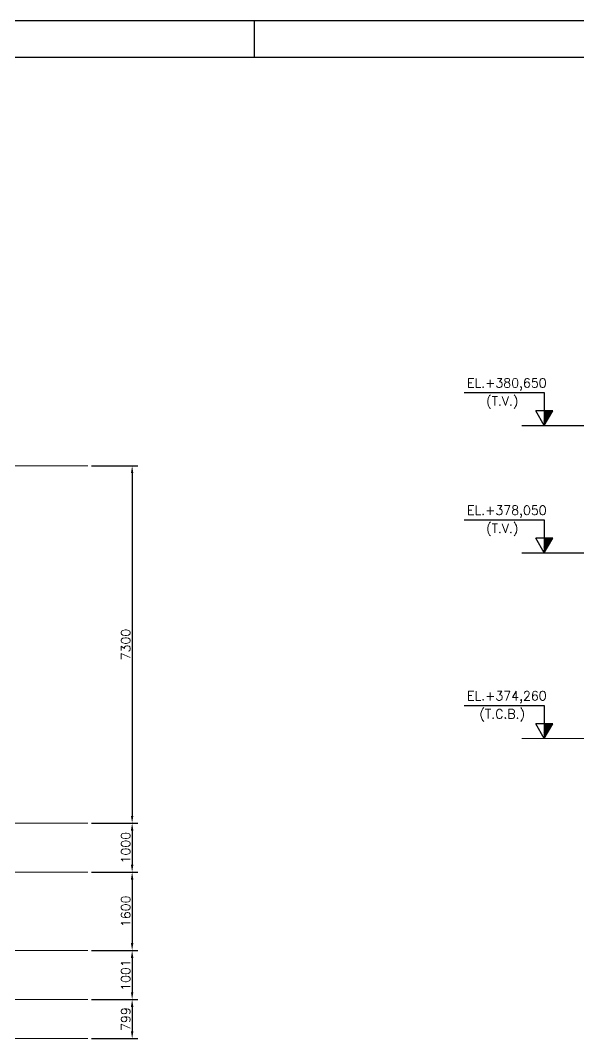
# Model space of a CAD drawing. Header units: metres. Extents: x 0 to 63075, y 0 to 44550.
# Drawn here: x 20764 to 32160, y 23753 to 44550 of the extents above; entities that cross this region are included whole.
import ezdxf
from ezdxf.enums import TextEntityAlignment as Align

# ---------------------------------------------------------------- set-up
doc = ezdxf.new("R2010")
doc.units = ezdxf.units.M
doc.header["$LTSCALE"] = 75
doc.linetypes.add('CENTER2', pattern=[28.575, 19.05, -3.175, 3.175, -3.175])
doc.linetypes.add('CENTERX2', pattern=[101.6, 63.5, -12.7, 12.7, -12.7])
for name, color, linetype in [('FRL2', 2, 'Continuous'), ('FRL6', 6, 'Continuous'), ('FRL7', 7, 'Continuous'), ('FRR120', 5, 'Continuous'), ('FRR140', 5, 'Continuous'), ('FRR175', 1, 'Continuous'), ('FRR80', 3, 'Continuous'), ('GSB', 7, 'Continuous'), ('SC1', 7, 'CENTER2'), ('SDM', 7, 'Continuous')]:
    doc.layers.add(name, color=color, linetype=linetype)
doc.styles.add('R100', font='simplex.shx', dxfattribs={"height": 2.5})
doc.styles.add('R120', font='simplex.shx', dxfattribs={"height": 3})
doc.styles.add('R140', font='simplex.shx', dxfattribs={"height": 3.5})
doc.styles.add('R80', font='simplex.shx', dxfattribs={"height": 2})
doc.styles.add('ROMANS', font='ROMANS.SHX')
doc.dimstyles.new('75___1-75', dxfattribs={"dimscale": 75, "dimtxt": 2.5, "dimasz": 2, "dimexe": 1.5, "dimexo": 1, "dimgap": 0.5, "dimtad": 1, "dimdec": 0, "dimzin": 12, "dimtxsty": 'ROMANS', "dimcen": 0, "dimclrd": 256, "dimclre": 256, "dimclrt": 3, "dimazin": 3, "dimtfac": 1, "dimtdec": 0, "dimtmove": 0, "dimatfit": 0, "dimfxl": 1, "dimlwd": -1, "dimlwe": -1, "dimarcsym": 0})

# ---------------------------------------------------------------- blocks, each defined once
blk = doc.blocks.new('A1')
at = {"layer": 'FRL2'}
blk.add_line((340.5, 594), (340.5, 584), dxfattribs=at)
at = {"layer": 'FRL6', "linetype": 'Continuous'}
blk.add_line((25, 584), (831, 584), dxfattribs=at)
at = {"layer": 'FRL7', "linetype": 'Continuous'}
blk.add_line((0, 594), (841, 594), dxfattribs=at)
at = {"layer": 'FRR120', "style": 'R120'}
for tag, p in [('FASE_DO_PROJETO', (659, 46.29)), ('ÁREA_E/OU_SUBÁREA', (659, 40.79)), ('TÍTULO_DO_DESENHO', (659, 35.29)), ('SUBTÍTULO_1_DO_DESENHO', (659, 29.79)), ('SUBTÍTULO_2_DO_DESENHO', (659, 24.29))]:
    blk.add_attdef(tag, p, '', height=3, dxfattribs=at)
at = {"layer": 'FRR140', "style": 'R140', "width": 0.91}
for tag, p in [('NÚMERO_DA_CONTRATADA', (687.72, 12.6)), ('NUMERO_VALE', (752.89, 12.6))]:
    blk.add_attdef(tag, p, '', height=3.5, dxfattribs=at)
for tag, p in [('REVISÃO', (823.5, 14.68)), ('ESCALA', (671, 14.35))]:
    blk.add_attdef(tag, text='', height=3.5, dxfattribs=at).set_placement(p, align=Align.MIDDLE)
at = {"layer": 'FRR175', "style": 'R120'}
for tag, p in [('CLASSIFICAÇÃO', (811.83, 67.73)), ('PROJETO', (716.31, 53.59)), ('N_PROJ_SE', (793.5, 53.59)), ('N_CONTRATO', (796.97, 47.3))]:
    blk.add_attdef(tag, text='', height=3, dxfattribs=at).set_placement(p, align=Align.MIDDLE_CENTER)
at = {"layer": 'FRR80', "style": 'R80'}
for tag, p in [('8A_REV', (476, 77.07)), ('EMIS.', (486, 77.07)), ('PROJ.', (585, 77.07)), ('DES.', (597, 77.07)), ('VER.', (609, 77.07)), ('APR.', (621, 77.07)), ('AUT.', (633.01, 77.07)), ('7A_REV', (476, 71.37)), ('EMIS.', (486, 71.37)), ('PROJ.', (585, 71.37)), ('DES.', (597, 71.37)), ('VER.', (609, 71.37)), ('APR.', (621, 71.37)), ('AUT.', (633.01, 71.37)), ('6A_REV', (476, 65.67)), ('EMIS.', (486, 65.67)), ('PROJ.', (585, 65.67)), ('DES.', (597, 65.67)), ('VER.', (609, 65.67)), ('APR.', (621, 65.67)), ('AUT.', (633.01, 65.67)), ('5A_REV', (476, 59.97)), ('EMIS.', (486, 59.97)), ('PROJ.', (585, 59.97)), ('DES.', (597, 59.97)), ('VER.', (609, 59.97)), ('APR.', (621, 59.97)), ('AUT.', (633.01, 59.97)), ('4A_REV', (476, 54.27)), ('EMIS.', (486, 54.27)), ('PROJ.', (585, 54.27)), ('DES.', (597, 54.27)), ('VER.', (609, 54.27)), ('APR.', (621, 54.27)), ('AUT.', (633.01, 54.27)), ('3A_REV', (476, 48.57)), ('EMIS.', (486, 48.57)), ('PROJ.', (585, 48.57)), ('DES.', (597, 48.57)), ('VER.', (609, 48.57)), ('APR.', (621, 48.57)), ('AUT.', (633.01, 48.57)), ('2A_REV', (476, 42.87)), ('EMIS.', (486, 42.87)), ('PROJ.', (585, 42.87)), ('DES.', (597, 42.87)), ('VER.', (609, 42.87)), ('APR.', (621, 42.87)), ('AUT.', (633.01, 42.87)), ('1a_REV', (476, 37.17)), ('EMIS.', (486, 37.17)), ('PROJ.', (585, 37.17)), ('DES.', (597, 37.17)), ('VER.', (609, 37.17)), ('APR.', (621, 37.17)), ('AUT.', (633.01, 37.17))]:
    blk.add_attdef(tag, text='', height=2, dxfattribs=at).set_placement(p, align=Align.MIDDLE)
for p in [(492.61, 76.08), (492.61, 70.38), (492.61, 64.68), (492.61, 58.98), (492.61, 53.28), (492.61, 47.58), (492.61, 41.88), (492.61, 36.18)]:
    blk.add_attdef('DESCRIÇÃO_DA_REVISÃO', p, '', height=2, dxfattribs=at)
at = {"layer": 'FRR80', "style": 'R80', "width": 0.85}
for p in [(648, 77.07), (648, 71.37), (648, 65.67), (648, 59.97), (648, 54.27), (648, 48.57), (648, 42.87), (648, 37.17)]:
    blk.add_attdef('DATA', text='', height=2, dxfattribs=at).set_placement(p, align=Align.MIDDLE)
blk = doc.blocks.new('*D21')
at = {"layer": 'Defpoints', "color": 0, "transparency": 16777216}
for p in [(22144, 35452), (22144, 28153), (23046, 28153)]:
    blk.add_point(p, dxfattribs=at)
at = {"layer": 'SDM', "transparency": 16777216}
for p, q in [((22219, 35452), (23159, 35452)), ((23046, 35302), (23046, 28303)), ((22219, 28153), (23159, 28153))]:
    blk.add_line(p, q, dxfattribs=at)
for points in [[(23021, 35302), (23071, 35302), (23046, 35452)], [(23021, 28303), (23071, 28303), (23046, 28153)]]:
    blk.add_solid(points, dxfattribs=at)
at = {"layer": 'SDM', "color": 3, "transparency": 16777216, "insert": (22915, 31802), "char_height": 187.5, "attachment_point": 5, "rotation": 90, "style": 'ROMANS'}
blk.add_mtext('7300', dxfattribs=at)
blk = doc.blocks.new('*D22')
at = {"layer": 'Defpoints', "color": 0, "transparency": 16777216}
for p in [(22144, 28153), (22144, 27153), (23046, 27153)]:
    blk.add_point(p, dxfattribs=at)
at = {"layer": 'SDM', "transparency": 16777216}
for p, q in [((22219, 28153), (23159, 28153)), ((23046, 28003), (23046, 27303)), ((22219, 27153), (23159, 27153))]:
    blk.add_line(p, q, dxfattribs=at)
for points in [[(23021, 28003), (23071, 28003), (23046, 28153)], [(23021, 27303), (23071, 27303), (23046, 27153)]]:
    blk.add_solid(points, dxfattribs=at)
at = {"layer": 'SDM', "color": 3, "transparency": 16777216, "insert": (22915, 27653), "char_height": 187.5, "attachment_point": 5, "rotation": 90, "style": 'ROMANS'}
blk.add_mtext('1000', dxfattribs=at)
blk = doc.blocks.new('*D23')
at = {"layer": 'Defpoints', "color": 0, "transparency": 16777216}
for p in [(22144, 27153), (22144, 25553), (23046, 25553)]:
    blk.add_point(p, dxfattribs=at)
at = {"layer": 'SDM', "transparency": 16777216}
for p, q in [((22219, 27153), (23159, 27153)), ((23046, 27003), (23046, 25703)), ((22219, 25553), (23159, 25553))]:
    blk.add_line(p, q, dxfattribs=at)
for points in [[(23021, 27003), (23071, 27003), (23046, 27153)], [(23021, 25703), (23071, 25703), (23046, 25553)]]:
    blk.add_solid(points, dxfattribs=at)
at = {"layer": 'SDM', "color": 3, "transparency": 16777216, "insert": (22915, 26353), "char_height": 187.5, "attachment_point": 5, "rotation": 90, "style": 'ROMANS'}
blk.add_mtext('1600', dxfattribs=at)
blk = doc.blocks.new('*D24')
at = {"layer": 'Defpoints', "color": 0, "transparency": 16777216}
for p in [(22144, 25553), (22144, 24551), (23046, 24551)]:
    blk.add_point(p, dxfattribs=at)
at = {"layer": 'SDM', "transparency": 16777216}
for p, q in [((22219, 25553), (23159, 25553)), ((23046, 25403), (23046, 24701)), ((22219, 24551), (23159, 24551))]:
    blk.add_line(p, q, dxfattribs=at)
for points in [[(23021, 25403), (23071, 25403), (23046, 25553)], [(23021, 24701), (23071, 24701), (23046, 24551)]]:
    blk.add_solid(points, dxfattribs=at)
at = {"layer": 'SDM', "color": 3, "transparency": 16777216, "insert": (22915, 25052), "char_height": 187.5, "attachment_point": 5, "rotation": 90, "style": 'ROMANS'}
blk.add_mtext('1001', dxfattribs=at)
blk = doc.blocks.new('*D25')
at = {"layer": 'Defpoints', "color": 0, "transparency": 16777216}
for p in [(22144, 24551), (22144, 23753), (23046, 23753)]:
    blk.add_point(p, dxfattribs=at)
at = {"layer": 'SDM', "transparency": 16777216}
for p, q in [((22219, 24551), (23159, 24551)), ((23046, 24401), (23046, 23903)), ((22219, 23753), (23159, 23753))]:
    blk.add_line(p, q, dxfattribs=at)
for points in [[(23021, 24401), (23071, 24401), (23046, 24551)], [(23021, 23903), (23071, 23903), (23046, 23753)]]:
    blk.add_solid(points, dxfattribs=at)
at = {"layer": 'SDM', "color": 3, "transparency": 16777216, "insert": (22915, 24152), "char_height": 187.5, "attachment_point": 5, "rotation": 90, "style": 'ROMANS'}
blk.add_mtext('799', dxfattribs=at)
blk = doc.blocks.new('FINISHED_FLOOR')
at = {"layer": 'GSB'}
h = blk.add_hatch(dxfattribs=at)
h.set_pattern_fill('ANSI31', color=2, scale=0.01, style=0)
h.set_pattern_definition([(45, (-526.663677, -323.637693), (-0.0224506403, 0.0224506403), [])])
h.paths.add_polyline_path([(0, 4), (-2.31, 4), (0, 0)])
for p, q in [((0, 9), (0, 4)), ((21.78, 9), (0, 9)), ((-2.31, 4), (2.31, 4)), ((0, 0), (-2.31, 4)), ((0, 4), (0, 0)), ((0, 0), (2.31, 4))]:
    blk.add_line(p, q, dxfattribs=at)
at = {"layer": 'GSB', "color": 3, "style": 'R100'}
for tag, p in [('ELEVACAO', (12.11, 11.25)), ('REFERENCIA', (15.04, 6.54))]:
    blk.add_attdef(tag, text='', height=2.5, dxfattribs=at).set_placement(p, align=Align.MIDDLE)

msp = doc.modelspace()

# ---------------------------------------------------------------- linework, layer by layer
at = {"layer": 'SC1', "color": 7, "linetype": 'CENTERX2', "lineweight": 9}
for p, q in [((22143.6, 35452.4), (6381.4, 35452.4)), ((22143.6, 28152.6), (6381.4, 28152.6)), ((22143.6, 27152.6), (6381.4, 27152.6)), ((22143.6, 25552.9), (6381.4, 25552.9)), ((22143.6, 24551.4), (6381.4, 24551.4)), ((22143.6, 23752.8), (6381.4, 23752.9))]:
    msp.add_line(p, q, dxfattribs=at)
at = {"layer": 'SDM'}
for p, q in [((31003.4, 36272.2), (33625, 36272.2)), ((31003.4, 33672.3), (32375, 33672.3))]:
    msp.add_line(p, q, dxfattribs=at)
at = {"layer": 'SDM', "lineweight": 0}
msp.add_line((31003.4, 29882.2), (34370, 29882.2), dxfattribs=at)

# ---------------------------------------------------------------- block references
at = {"xscale": 74.99999999999915, "yscale": 74.99999999999915, "zscale": 74.99999999999915}
msp.add_blockref('A1', (0, 0), dxfattribs=at)
at = {"layer": 'GSB'}
ref = msp.add_blockref('FINISHED_FLOOR', (31457.7, 36272.2), dxfattribs=dict(at, xscale=-74.99999999999915, yscale=74.99999999999915, zscale=74.99999999999915))
ref.add_attrib('ELEVACAO', 'EL.+380,650', dxfattribs={"color": 3, "height": 187.5, "style": 'R100'}).set_placement((30695, 37116), align=Align.MIDDLE)
ref.add_attrib('REFERENCIA', '(T.V.)', dxfattribs={"color": 3, "height": 187.5, "style": 'R100'}).set_placement((30601.1, 36762.4), align=Align.MIDDLE)
ref = msp.add_blockref('FINISHED_FLOOR', (31457.7, 33672.3), dxfattribs=dict(at, xscale=-74.99999999999915, yscale=74.99999999999915, zscale=74.99999999999915))
ref.add_attrib('ELEVACAO', 'EL.+378,050', dxfattribs={"color": 3, "height": 187.5, "style": 'R100'}).set_placement((30695, 34516.1), align=Align.MIDDLE)
ref.add_attrib('REFERENCIA', '(T.V.)', dxfattribs={"color": 3, "height": 187.5, "style": 'R100'}).set_placement((30601.1, 34162.4), align=Align.MIDDLE)
ref = msp.add_blockref('FINISHED_FLOOR', (31457.7, 29882.2), dxfattribs=dict(at, xscale=-74.99999999999915, yscale=74.99999999999915, zscale=74.99999999999915))
ref.add_attrib('ELEVACAO', 'EL.+374,260', dxfattribs={"color": 3, "height": 187.5, "style": 'R100'}).set_placement((30695, 30726), align=Align.MIDDLE)
ref.add_attrib('REFERENCIA', '(T.C.B.)', dxfattribs={"color": 3, "height": 187.5, "style": 'R100'}).set_placement((30601.1, 30372.4), align=Align.MIDDLE)

# ---------------------------------------------------------------- dimensions: what is measured, and where the dimension line sits
at = {"layer": 'SDM'}
dim = msp.add_linear_dim(base=(23046.4, 28152.6), p1=(22143.6, 35452.4), p2=(22143.6, 28152.6), angle=90, dimstyle='75___1-75', dxfattribs=at)
dim.commit()
dim.dimension.update_dxf_attribs({"geometry": '*D21', "text_midpoint": (22915.2, 31802.5)})
for base, p1, p2, picture, middle in [((23046.4, 27152.6), (22143.6, 28152.6), (22143.6, 27152.6), '*D22', (22915.2, 27652.6)), ((23046.4, 25552.9), (22143.6, 27152.6), (22143.6, 25552.9), '*D23', (22915.2, 26352.7)), ((23046.408, 24551.443), (22143.5801, 25552.8761), (22143.5801, 24551.443), '*D24', (22915.158, 25052.1595)), ((23046.4, 23752.8), (22143.6, 24551.4), (22143.6, 23752.8), '*D25', (22915.2, 24152.1))]:
    dim = msp.add_linear_dim(base=base, p1=p1, p2=p2, angle=90, dimstyle='75___1-75', override={"dimtmove": 1}, dxfattribs=at)
    dim.commit()
    dim.dimension.update_dxf_attribs({"geometry": picture, "text_midpoint": middle})

doc.saveas('drawing.dxf')
